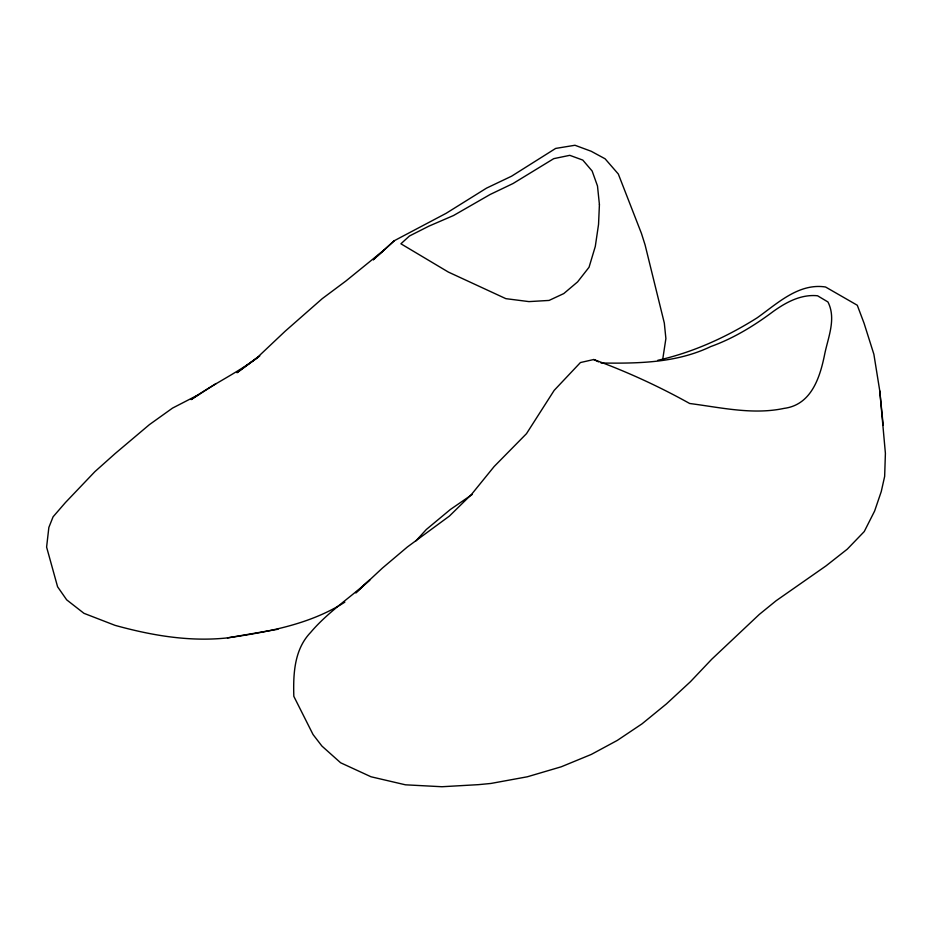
<?xml version="1.0" encoding="UTF-8"?>
<svg xmlns="http://www.w3.org/2000/svg" width="932" height="932" viewBox="0 0 932 932"><rect width="100%" height="100%" fill="white"/><g stroke="black" fill="none" stroke-linecap="round" stroke-linejoin="round"><path stroke-width="1.4" d="M662.769 359.03L665.891 338.572L664.318 323.066L645.095 244.953L641.449 233.443L618.324 174.028L605.101 158.801L591.191 151.264L574.974 145.264L555.67 148.421L511.575 176.195L486.516 188.136L446.137 213.311L394.341 240.689L377.635 255.846M415.858 540.944L426.32 529.493L450.401 509.466L472.314 494.379M373.324 259.772L394.341 240.689M373.452 259.632L375.538 257.733M384.601 249.578L345.912 280.998L322.239 298.659L285.157 331.221L257.663 357.189L236.996 372.707L259.76 355.989M258.397 356.921C237.217 373.01 212.845 384.182 191.165 399.595L216.096 383.518M344.852 602.142C309.843 624.51 267.915 631.931 227.478 637.884C189.464 642.008 151.625 635.449 115.044 625.349L83.962 613.326L66.685 599.847L57.586 586.776L46.6 547.096L48.86 527.419L53.089 516.806L65.403 502.581L94.901 471.639L115.172 453.546L149.4 424.643L172.525 408.1L198.924 394.504M657.747 360.323C693.152 352.389 726.541 337.093 757.157 317.824C777.381 303.483 798.701 282.862 825.554 286.998L857.277 305.242L864.069 323.253L873.878 354.277L879.773 390.927L885.4 453.313L884.654 476.392L881.253 491.572L874.612 511.062L864.244 531.555L847.293 549.146L826.02 565.887L776.1 600.756L759.289 614.433L711.722 659.25L690.437 681.7L666.427 703.905L642.043 723.826L617.287 740.416L591.319 754.419L561.262 766.791L527.326 776.787L490.861 783.462L478.466 784.651L441.943 786.736L405.455 784.814L371.018 776.775L340.623 762.772L321.924 746.066L313.036 734.521L293.825 696.332C293.161 674.046 294.197 649.511 310.601 632.467C327.715 612.173 350.292 597.61 369.853 579.879L355.744 592.903L382.446 568.054L407.377 546.979L449.387 516.095L471.522 494.391L494.146 466.524L526.487 433.671L554.179 390.368L580.426 362.548L593.731 359.531C626.817 371.623 658.901 386.361 689.68 403.498C720.82 407.494 752.811 415.055 784.092 408.379C810.898 404.931 819.717 378.357 824.424 355.5C827.756 338.071 836.633 319.105 827.942 301.956L817.539 295.77C801.264 294.104 786.398 302.096 773.56 311.23C754.233 325.687 733.554 338.386 710.755 346.564C676.376 363.049 638.303 363.527 601.024 363.014M227.478 637.884L278.062 629.24M593.731 359.531L598.589 361.849M879.773 390.927L883.198 425.26M599.416 204.609L598.542 224.414L595.292 246.467L589.047 267.251L577.595 281.895L563.79 293.568L549.076 300.43L528.957 301.607L505.866 298.659L448.35 272.062L400.911 243.788L409.439 236.006L428.976 226.115L453.523 215.525L490.15 194.485L512.996 183.546L553.759 158.65L569.767 155.329L582.791 160.083L592.135 171.01L597.494 185.992L599.416 204.609"/></g></svg>
